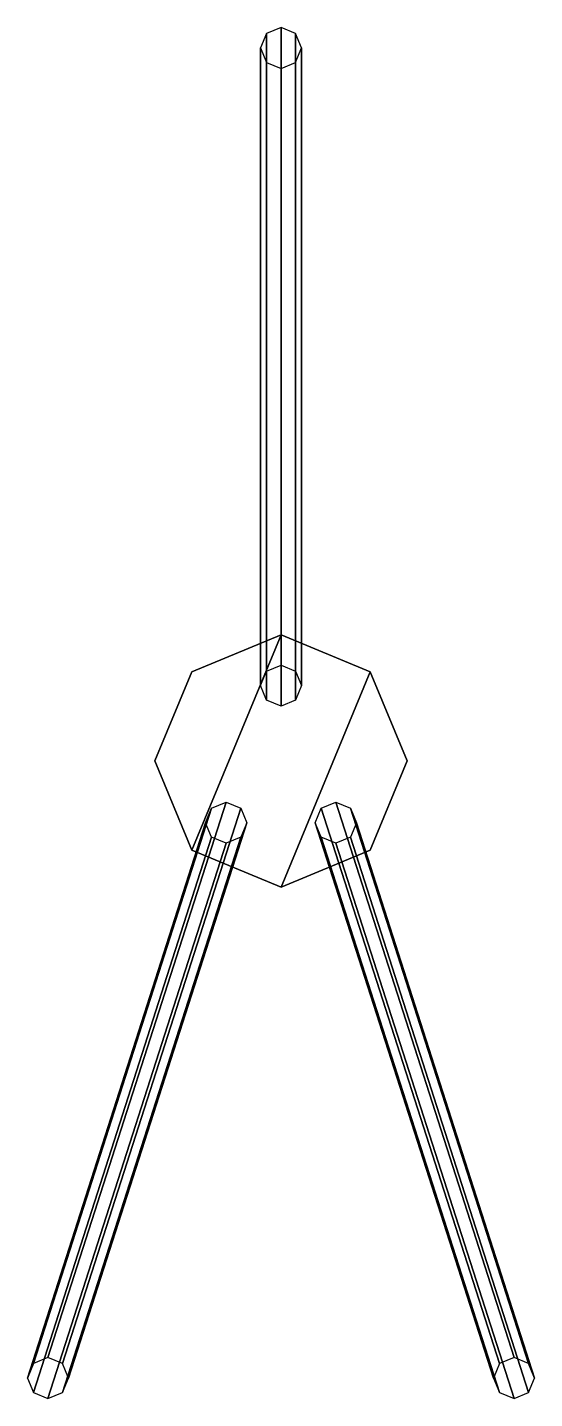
# Model space of a CAD drawing. Extents: x 0.57 to 0.94, y -0.02 to 0.98.
import ezdxf

# ---------------------------------------------------------------- set-up
doc = ezdxf.new("R2010")
doc.units = 0
doc.layers.add('STAND', color=3, linetype='CONTINUOUS')

msp = doc.modelspace()

# ---------------------------------------------------------------- linework, layer by layer
at = {"layer": 'STAND'}
for points in [[(0.7394, 0.9756, 0.425), (0.735, 0.965, 0.425), (0.735, 0.5, 0.69), (0.7394, 0.5106, 0.69)], [(0.75, 0.98, 0.425), (0.7394, 0.9756, 0.425), (0.7394, 0.5106, 0.69), (0.75, 0.515, 0.69)], [(0.7606, 0.9756, 0.425), (0.75, 0.98, 0.425), (0.75, 0.515, 0.69), (0.7606, 0.5106, 0.69)], [(0.765, 0.965, 0.425), (0.7606, 0.9756, 0.425), (0.7606, 0.5106, 0.69), (0.765, 0.5, 0.69)], [(0.735, 0.965, 0.425), (0.7394, 0.9544, 0.425), (0.7394, 0.4894, 0.69), (0.735, 0.5, 0.69)], [(0.7606, 0.9544, 0.425), (0.765, 0.965, 0.425), (0.765, 0.5, 0.69), (0.7606, 0.4894, 0.69)], [(0.7394, 0.9544, 0.425), (0.75, 0.95, 0.425), (0.75, 0.485, 0.69), (0.7394, 0.4894, 0.69)], [(0.75, 0.95, 0.425), (0.7606, 0.9544, 0.425), (0.7606, 0.4894, 0.69), (0.75, 0.485, 0.69)], [(0.6849, 0.5101, 0.71), (0.658, 0.445, 0.71), (0.6849, 0.3799, 0.71), (0.75, 0.537, 0.71)], [(0.75, 0.537, 0.71), (0.6849, 0.3799, 0.71), (0.75, 0.353, 0.71), (0.8151, 0.5101, 0.71)], [(0.75, 0.537, 0.69), (0.6849, 0.5101, 0.69), (0.6849, 0.5101, 0.71), (0.75, 0.537, 0.71)], [(0.8151, 0.5101, 0.69), (0.75, 0.537, 0.69), (0.75, 0.537, 0.71), (0.8151, 0.5101, 0.71)], [(0.6849, 0.5101, 0.69), (0.658, 0.445, 0.69), (0.658, 0.445, 0.71), (0.6849, 0.5101, 0.71)], [(0.8151, 0.5101, 0.71), (0.75, 0.353, 0.71), (0.8151, 0.3799, 0.71), (0.842, 0.445, 0.71)], [(0.842, 0.445, 0.69), (0.8151, 0.5101, 0.69), (0.8151, 0.5101, 0.71), (0.842, 0.445, 0.71)], [(0.658, 0.445, 0.69), (0.6849, 0.3799, 0.69), (0.6849, 0.3799, 0.71), (0.658, 0.445, 0.71)], [(0.8151, 0.3799, 0.69), (0.842, 0.445, 0.69), (0.842, 0.445, 0.71), (0.8151, 0.3799, 0.71)], [(0.5694, 0.0056, 0.425), (0.565, -0.005, 0.425), (0.695, 0.4, 0.69), (0.6994, 0.4106, 0.69)], [(0.58, 0.01, 0.425), (0.5694, 0.0056, 0.425), (0.6994, 0.4106, 0.69), (0.71, 0.415, 0.69)], [(0.5906, 0.0056, 0.425), (0.58, 0.01, 0.425), (0.71, 0.415, 0.69), (0.7206, 0.4106, 0.69)], [(0.595, -0.005, 0.425), (0.5906, 0.0056, 0.425), (0.7206, 0.4106, 0.69), (0.725, 0.4, 0.69)], [(0.9094, 0.0056, 0.425), (0.905, -0.005, 0.425), (0.775, 0.4, 0.69), (0.7794, 0.4106, 0.69)], [(0.92, 0.01, 0.425), (0.9094, 0.0056, 0.425), (0.7794, 0.4106, 0.69), (0.79, 0.415, 0.69)], [(0.9306, 0.0056, 0.425), (0.92, 0.01, 0.425), (0.79, 0.415, 0.69), (0.8006, 0.4106, 0.69)], [(0.935, -0.005, 0.425), (0.9306, 0.0056, 0.425), (0.8006, 0.4106, 0.69), (0.805, 0.4, 0.69)], [(0.565, -0.005, 0.425), (0.5694, -0.0156, 0.425), (0.6994, 0.3894, 0.69), (0.695, 0.4, 0.69)], [(0.5906, -0.0156, 0.425), (0.595, -0.005, 0.425), (0.725, 0.4, 0.69), (0.7206, 0.3894, 0.69)], [(0.905, -0.005, 0.425), (0.9094, -0.0156, 0.425), (0.7794, 0.3894, 0.69), (0.775, 0.4, 0.69)], [(0.9306, -0.0156, 0.425), (0.935, -0.005, 0.425), (0.805, 0.4, 0.69), (0.8006, 0.3894, 0.69)], [(0.5694, -0.0156, 0.425), (0.58, -0.02, 0.425), (0.71, 0.385, 0.69), (0.6994, 0.3894, 0.69)], [(0.58, -0.02, 0.425), (0.5906, -0.0156, 0.425), (0.7206, 0.3894, 0.69), (0.71, 0.385, 0.69)], [(0.9094, -0.0156, 0.425), (0.92, -0.02, 0.425), (0.79, 0.385, 0.69), (0.7794, 0.3894, 0.69)], [(0.92, -0.02, 0.425), (0.9306, -0.0156, 0.425), (0.8006, 0.3894, 0.69), (0.79, 0.385, 0.69)], [(0.6849, 0.3799, 0.69), (0.75, 0.353, 0.69), (0.75, 0.353, 0.71), (0.6849, 0.3799, 0.71)], [(0.75, 0.353, 0.69), (0.8151, 0.3799, 0.69), (0.8151, 0.3799, 0.71), (0.75, 0.353, 0.71)]]:
    msp.add_3dface(points, dxfattribs=at)

doc.saveas('drawing.dxf')
